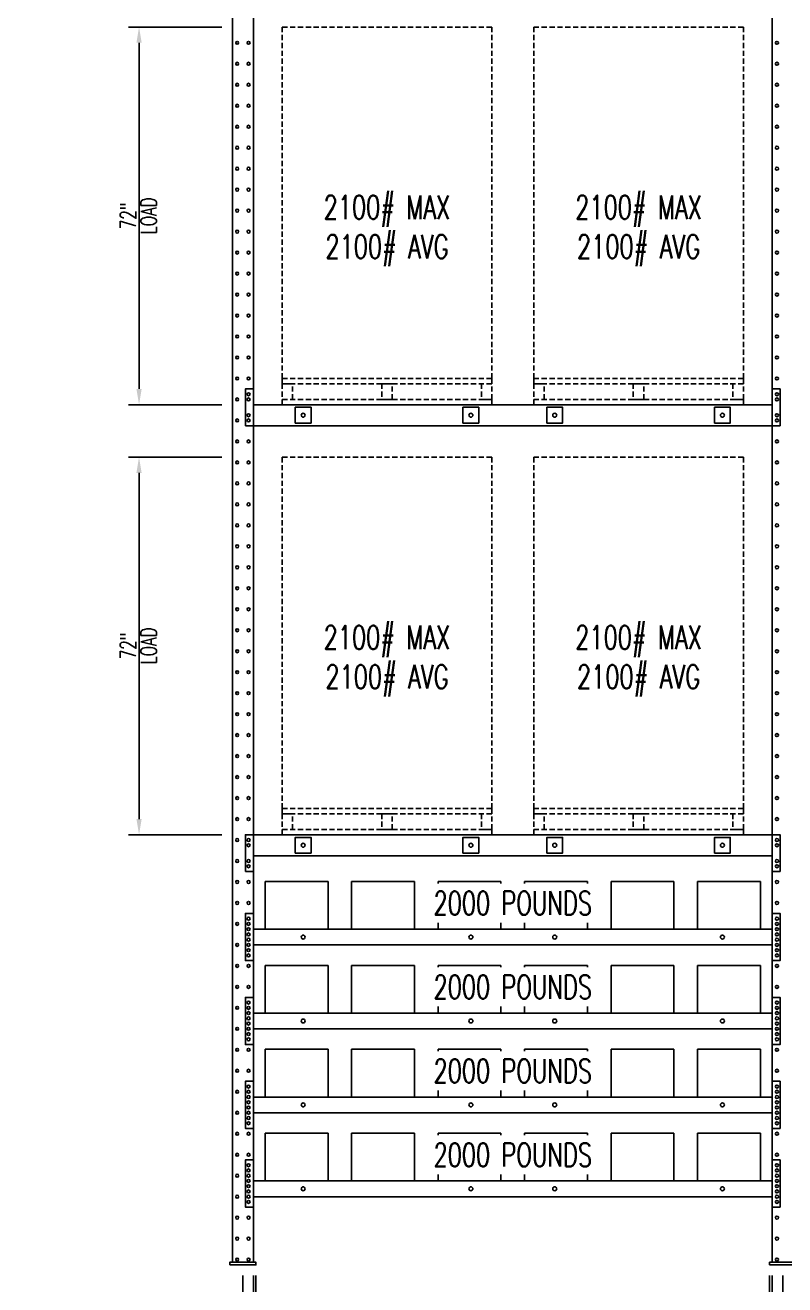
# Model space of a CAD drawing. Extents: x -805 to 239, y -158 to 536.
# Drawn here: x -168.9 to -24, y -3.8 to 236.4 of the extents above; entities that cross this region are included whole.
import ezdxf

# ---------------------------------------------------------------- set-up
doc = ezdxf.new("R2010")
doc.units = 0
doc.header["$LTSCALE"] = 8
doc.header["$MEASUREMENT"] = 0
doc.linetypes.add('HIDDEN2', pattern=[0.1875, 0.125, -0.0625])
doc.layers.get('DEFPOINTS').update_dxf_attribs({"linetype": 'CONTINUOUS'})
for name, color, linetype in [('FDIM', 2, 'CONTINUOUS'), ('RACKDIM', 7, 'CONTINUOUS'), ('RACKLABEL', 7, 'CONTINUOUS'), ('RACKLOAD', 254, 'HIDDEN2'), ('RACKPALLET', 254, 'HIDDEN2'), ('RACKSHELF', 20, 'CONTINUOUS'), ('RACKUPRIGHT', 180, 'CONTINUOUS')]:
    doc.layers.add(name, color=color, linetype=linetype)
doc.styles.add('2thirds', font='romans.shx', dxfattribs={"width": 0.7})
doc.dimstyles.new('2tfrac16', dxfattribs={"dimscale": 32, "dimtxt": 0.0938, "dimasz": 0.0938, "dimexe": 0.0625, "dimexo": 0.0625, "dimgap": 0.01, "dimtad": 1, "dimdec": 4, "dimzin": 1, "dimdsep": 46, "dimlunit": 5, "dimtxsty": '2thirds', "dimcen": 0.0625, "dimclrd": 256, "dimclre": 256, "dimclrt": 256, "dimadec": 0, "dimazin": 0, "dimtfac": 0.75, "dimtdec": 4, "dimtmove": 0, "dimatfit": 0, "dimfxl": 0, "dimtvp": 0.75, "dimfrac": 2, "dimtolj": 1, "dimtzin": 0, "dimarcsym": 0})

# ---------------------------------------------------------------- blocks, each defined once
blk = doc.blocks.new('*D80')
at = {"layer": 'DEFPOINTS', "color": 0}
for p in [(-22.38, 82), (55.62, 82), (-125.38, 0)]:
    blk.add_point(p, dxfattribs=at)
at = {"layer": 'RACKDIM', "lineweight": -2}
blk.add_line((-20.38, 82), (69.55, 82), dxfattribs=at)
at = {"layer": 'RACKDIM', "attachment_point": 5, "style": '2thirds'}
for s, insert, char_height in [('\\A1;82"', (62.74, 84.11), 3.002), ('\\A1;STD-TOP', (62.74, 80.18), 3.0016)]:
    blk.add_mtext(s, dxfattribs=dict(at, insert=insert, char_height=char_height))
blk = doc.blocks.new('*D78')
at = {"layer": 'DEFPOINTS', "color": 0}
for p in [(-125.38, 0), (-21.88, 0), (70.78, 0)]:
    blk.add_point(p, dxfattribs=at)
at = {"layer": 'RACKDIM', "lineweight": -2}
blk.add_line((-19.88, 0), (74, 0), dxfattribs=at)
at = {"layer": 'RACKDIM', "char_height": 3.002, "attachment_point": 5, "style": '2thirds'}
for s, insert in [('\\A1;0"', (72.55, 2.11)), ('\\A1;', (72.55, -1.82))]:
    blk.add_mtext(s, dxfattribs=dict(at, insert=insert))
blk = doc.blocks.new('*D77')
at = {"layer": 'DEFPOINTS', "color": 0}
for p in [(-26.38, 0), (-24.38, 0), (-24.38, -25)]:
    blk.add_point(p, dxfattribs=at)
at = {"layer": 'RACKDIM', "lineweight": -2}
for p, q in [((-26.38, -2), (-26.38, -27)), ((-24.38, -2), (-24.38, -27)), ((-29.38, -25), (-32.38, -25)), ((-26.38, -25), (-24.38, -25)), ((-21.38, -25), (-14.83, -25))]:
    blk.add_line(p, q, dxfattribs=at)
at = {"layer": 'RACKDIM'}
for points in [[(-29.38, -24.5), (-29.38, -25.5), (-26.38, -25)], [(-21.38, -24.5), (-21.38, -25.5), (-24.38, -25)]]:
    blk.add_solid(points, dxfattribs=at)
at = {"layer": 'RACKDIM', "insert": (-16.61, -22.89), "char_height": 3.002, "attachment_point": 5, "style": '2thirds'}
blk.add_mtext('\\A1;2"', dxfattribs=at)
blk = doc.blocks.new('*D76')
at = {"layer": 'DEFPOINTS', "color": 0}
for p in [(-127.38, 0), (-125.38, 0), (-127.38, -25)]:
    blk.add_point(p, dxfattribs=at)
at = {"layer": 'RACKDIM', "lineweight": -2}
for p, q in [((-127.38, -2), (-127.38, -27)), ((-125.38, -2), (-125.38, -27)), ((-130.38, -25), (-136.92, -25)), ((-125.38, -25), (-127.38, -25)), ((-122.38, -25), (-119.38, -25))]:
    blk.add_line(p, q, dxfattribs=at)
at = {"layer": 'RACKDIM'}
for points in [[(-130.38, -24.5), (-130.38, -25.5), (-127.38, -25)], [(-122.38, -24.5), (-122.38, -25.5), (-125.38, -25)]]:
    blk.add_solid(points, dxfattribs=at)
at = {"layer": 'RACKDIM', "insert": (-135.15, -22.89), "char_height": 3.002, "attachment_point": 5, "style": '2thirds'}
blk.add_mtext('\\A1;2"', dxfattribs=at)
blk = doc.blocks.new('*D100')
at = {"layer": 'DEFPOINTS', "color": 0}
for p in [(-147.19, 154), (-129.38, 154), (-129.38, 82)]:
    blk.add_point(p, dxfattribs=at)
at = {"layer": 'RACKDIM', "lineweight": -2}
for p, q in [((-131.38, 154), (-149.19, 154)), ((-147.19, 85), (-147.19, 151)), ((-131.38, 82), (-149.19, 82))]:
    blk.add_line(p, q, dxfattribs=at)
at = {"layer": 'RACKDIM'}
for points in [[(-147.69, 151), (-146.69, 151), (-147.19, 154)], [(-147.69, 85), (-146.69, 85), (-147.19, 82)]]:
    blk.add_solid(points, dxfattribs=at)
at = {"layer": 'RACKDIM', "char_height": 3.002, "attachment_point": 5, "rotation": 89.9998, "style": '2thirds'}
for s, insert in [('\\A1;72"', (-149.3, 118)), ('\\A1;LOAD', (-145.37, 118))]:
    blk.add_mtext(s, dxfattribs=dict(at, insert=insert))
blk = doc.blocks.new('*D104')
at = {"layer": 'DEFPOINTS', "color": 0}
for p in [(-22.38, 164), (55.62, 164), (-125.38, 0)]:
    blk.add_point(p, dxfattribs=at)
at = {"layer": 'RACKDIM', "lineweight": -2}
blk.add_line((-20.38, 164), (68.75, 164), dxfattribs=at)
at = {"layer": 'RACKDIM', "attachment_point": 5, "style": '2thirds'}
for s, insert, char_height in [('\\A1;164"', (62.34, 166.11), 3.002), ('\\A1;INV-BOT', (62.34, 162.18), 3.0016)]:
    blk.add_mtext(s, dxfattribs=dict(at, insert=insert, char_height=char_height))
blk = doc.blocks.new('*D105')
at = {"layer": 'DEFPOINTS', "color": 0}
for p in [(-147.19, 236), (-129.38, 236), (-129.38, 164)]:
    blk.add_point(p, dxfattribs=at)
at = {"layer": 'RACKDIM', "lineweight": -2}
for p, q in [((-131.38, 236), (-149.19, 236)), ((-147.19, 167), (-147.19, 233)), ((-131.38, 164), (-149.19, 164))]:
    blk.add_line(p, q, dxfattribs=at)
at = {"layer": 'RACKDIM'}
for points in [[(-147.69, 233), (-146.69, 233), (-147.19, 236)], [(-147.69, 167), (-146.69, 167), (-147.19, 164)]]:
    blk.add_solid(points, dxfattribs=at)
at = {"layer": 'RACKDIM', "char_height": 3.002, "attachment_point": 5, "rotation": 89.9998, "style": '2thirds'}
for s, insert in [('\\A1;72"', (-149.3, 200)), ('\\A1;LOAD', (-145.37, 200))]:
    blk.add_mtext(s, dxfattribs=dict(at, insert=insert))
blk = doc.blocks.new('*D109')
at = {"layer": 'DEFPOINTS', "color": 0}
for p in [(-22.38, 246), (55.62, 246), (-125.38, 0)]:
    blk.add_point(p, dxfattribs=at)
at = {"layer": 'RACKDIM', "lineweight": -2}
blk.add_line((-20.38, 246), (69.55, 246), dxfattribs=at)
at = {"layer": 'RACKDIM', "attachment_point": 5, "style": '2thirds'}
for s, insert, char_height in [('\\A1;246"', (62.74, 248.11), 3.002), ('\\A1;STD-TOP', (62.74, 244.18), 3.0016)]:
    blk.add_mtext(s, dxfattribs=dict(at, insert=insert, char_height=char_height))
blk = doc.blocks.new('*D114')
at = {"layer": 'DEFPOINTS', "color": 0}
for p in [(-22.38, 328), (55.62, 328), (-125.38, 0)]:
    blk.add_point(p, dxfattribs=at)
at = {"layer": 'RACKDIM', "lineweight": -2}
blk.add_line((-20.38, 328), (68.75, 328), dxfattribs=at)
at = {"layer": 'RACKDIM', "attachment_point": 5, "style": '2thirds'}
for s, insert, char_height in [('\\A1;328"', (62.34, 330.11), 3.002), ('\\A1;INV-BOT', (62.34, 326.18), 3.0016)]:
    blk.add_mtext(s, dxfattribs=dict(at, insert=insert, char_height=char_height))
blk = doc.blocks.new('*D119')
at = {"layer": 'DEFPOINTS', "color": 0}
for p in [(-22.38, 410), (55.62, 410), (-125.38, 0)]:
    blk.add_point(p, dxfattribs=at)
at = {"layer": 'RACKDIM', "lineweight": -2}
blk.add_line((-20.38, 410), (69.55, 410), dxfattribs=at)
at = {"layer": 'RACKDIM', "attachment_point": 5, "style": '2thirds'}
for s, insert, char_height in [('\\A1;410"', (62.74, 412.11), 3.002), ('\\A1;STD-TOP', (62.74, 408.18), 3.0016)]:
    blk.add_mtext(s, dxfattribs=dict(at, insert=insert, char_height=char_height))
blk = doc.blocks.new('*D126')
at = {"layer": 'DEFPOINTS', "color": 0}
for p in [(-153.19, 482), (-129.38, 482), (-125.38, 0)]:
    blk.add_point(p, dxfattribs=at)
at = {"layer": 'RACKDIM', "lineweight": -2}
blk.add_line((-131.38, 482), (-168.92, 482), dxfattribs=at)
at = {"layer": 'RACKDIM', "char_height": 3.002, "attachment_point": 5, "style": '2thirds'}
for s, insert in [('\\A1;482"', (-161.21, 484.11)), ('\\A1;TOP OF\\PTOP LOAD', (-161.21, 477.68))]:
    blk.add_mtext(s, dxfattribs=dict(at, insert=insert))
blk = doc.blocks.new('*D130')
at = {"layer": 'DEFPOINTS', "color": 0}
for p in [(-124.88, 0), (-26.88, 0), (-26.88, -13)]:
    blk.add_point(p, dxfattribs=at)
at = {"layer": 'RACKDIM', "lineweight": -2}
for p, q in [((-124.88, -2), (-124.88, -15)), ((-26.88, -2), (-26.88, -15)), ((-121.88, -13), (-29.88, -13))]:
    blk.add_line(p, q, dxfattribs=at)
at = {"layer": 'RACKDIM'}
for points in [[(-121.88, -12.5), (-121.88, -13.5), (-124.88, -13)], [(-29.88, -12.5), (-29.88, -13.5), (-26.88, -13)]]:
    blk.add_solid(points, dxfattribs=at)
at = {"layer": 'RACKDIM', "char_height": 3.0016, "attachment_point": 5, "style": '2thirds'}
for s, insert in [('\\A1;98"/101"', (-75.88, -10.39)), ('\\A1;BTWN BASEPLATES', (-75.88, -14.82))]:
    blk.add_mtext(s, dxfattribs=dict(at, insert=insert))
blk = doc.blocks.new('*D131')
at = {"layer": 'DEFPOINTS', "color": 0}
for p in [(-125.38, 0), (-26.38, 0), (-26.38, -25)]:
    blk.add_point(p, dxfattribs=at)
at = {"layer": 'RACKDIM', "lineweight": -2}
for p, q in [((-125.38, -2), (-125.38, -27)), ((-26.38, -2), (-26.38, -27)), ((-122.38, -25), (-29.38, -25))]:
    blk.add_line(p, q, dxfattribs=at)
at = {"layer": 'RACKDIM'}
for points in [[(-122.38, -24.5), (-122.38, -25.5), (-125.38, -25)], [(-29.38, -24.5), (-29.38, -25.5), (-26.38, -25)]]:
    blk.add_solid(points, dxfattribs=at)
at = {"layer": 'RACKDIM', "attachment_point": 5, "style": '2thirds'}
for s, insert, char_height in [('\\A1;99"/102"', (-75.88, -22.39), 3.0016), ('\\A1;CLEAR', (-75.88, -26.82), 3.002)]:
    blk.add_mtext(s, dxfattribs=dict(at, insert=insert, char_height=char_height))
blk = doc.blocks.new('*D132')
at = {"layer": 'DEFPOINTS', "color": 0}
for p in [(-127.38, 0), (-24.38, 0), (-24.38, -38.86)]:
    blk.add_point(p, dxfattribs=at)
at = {"layer": 'RACKDIM', "lineweight": -2}
for p, q in [((-127.38, -2), (-127.38, -40.86)), ((-24.38, -2), (-24.38, -40.86)), ((-124.38, -38.86), (-27.38, -38.86))]:
    blk.add_line(p, q, dxfattribs=at)
at = {"layer": 'RACKDIM'}
for points in [[(-124.38, -38.36), (-124.38, -39.36), (-127.38, -38.86)], [(-27.38, -38.36), (-27.38, -39.36), (-24.38, -38.86)]]:
    blk.add_solid(points, dxfattribs=at)
at = {"layer": 'RACKDIM', "attachment_point": 5, "style": '2thirds'}
for s, insert, char_height in [('\\A1;103"/106"', (-75.88, -36.25), 3.0016), ('\\A1;C/C', (-75.88, -41.47), 3.002)]:
    blk.add_mtext(s, dxfattribs=dict(at, insert=insert, char_height=char_height))

msp = doc.modelspace()

# ---------------------------------------------------------------- linework, layer by layer
at = {"layer": 'FDIM'}
for p, q in [((-123.12898, 73.10091), (-111.12898, 73.10091)), ((-123.12898, 63.99894), (-123.12898, 73.10091)), ((-111.12898, 63.99894), (-111.12898, 73.10091)), ((-106.62898, 73.10091), (-94.62898, 73.10091)), ((-106.62898, 63.99894), (-106.62898, 73.10091)), ((-94.62898, 63.99894), (-94.62898, 73.10091)), ((-90.12898, 72.72886), (-90.12898, 73.10091)), ((-90.12898, 73.10091), (-78.12898, 73.10091)), ((-78.12898, 72.72886), (-78.12898, 73.10091)), ((-73.62898, 72.72886), (-73.62898, 73.10091)), ((-61.62898, 73.10091), (-73.62898, 73.10091)), ((-61.62898, 72.72886), (-61.62898, 73.10091)), ((-57.12898, 63.99894), (-57.12898, 73.10091)), ((-45.12898, 73.10091), (-57.12898, 73.10091)), ((-45.12898, 63.99894), (-45.12898, 73.10091)), ((-40.62898, 63.99894), (-40.62898, 73.10091)), ((-28.62898, 73.10091), (-40.62898, 73.10091)), ((-28.62898, 63.99894), (-28.62898, 73.10091)), ((-90.12898, 63.99894), (-90.12898, 65.22886)), ((-78.12898, 63.99894), (-78.12898, 65.22886)), ((-73.62898, 63.99894), (-73.62898, 65.22886)), ((-61.62898, 63.99894), (-61.62898, 65.22886)), ((-123.12898, 47.99894), (-123.12898, 57.10091)), ((-123.12898, 57.10091), (-111.12898, 57.10091)), ((-111.12898, 47.99894), (-111.12898, 57.10091)), ((-106.62898, 47.99894), (-106.62898, 57.10091)), ((-106.62898, 57.10091), (-94.62898, 57.10091)), ((-94.62898, 47.99894), (-94.62898, 57.10091)), ((-90.12898, 56.72886), (-90.12898, 57.10091)), ((-90.12898, 57.10091), (-78.12898, 57.10091)), ((-78.12898, 56.72886), (-78.12898, 57.10091)), ((-73.62898, 56.72886), (-73.62898, 57.10091)), ((-61.62898, 57.10091), (-73.62898, 57.10091)), ((-61.62898, 56.72886), (-61.62898, 57.10091)), ((-45.12898, 57.10091), (-57.12898, 57.10091)), ((-57.12898, 47.99894), (-57.12898, 57.10091)), ((-45.12898, 47.99894), (-45.12898, 57.10091)), ((-28.62898, 57.10091), (-40.62898, 57.10091)), ((-40.62898, 47.99894), (-40.62898, 57.10091)), ((-28.62898, 47.99894), (-28.62898, 57.10091)), ((-90.12898, 47.99894), (-90.12898, 49.22886)), ((-78.12898, 47.99894), (-78.12898, 49.22886)), ((-73.62898, 47.99894), (-73.62898, 49.22886)), ((-61.62898, 47.99894), (-61.62898, 49.22886)), ((-123.12898, 41.10091), (-111.12898, 41.10091)), ((-123.12898, 31.99894), (-123.12898, 41.10091)), ((-111.12898, 31.99894), (-111.12898, 41.10091)), ((-106.62898, 41.10091), (-94.62898, 41.10091)), ((-106.62898, 31.99894), (-106.62898, 41.10091)), ((-94.62898, 31.99894), (-94.62898, 41.10091)), ((-90.12898, 40.72886), (-90.12898, 41.10091)), ((-90.12898, 41.10091), (-78.12898, 41.10091)), ((-78.12898, 40.72886), (-78.12898, 41.10091)), ((-73.62898, 40.72886), (-73.62898, 41.10091)), ((-61.62898, 41.10091), (-73.62898, 41.10091)), ((-61.62898, 40.72886), (-61.62898, 41.10091)), ((-57.12898, 31.99894), (-57.12898, 41.10091)), ((-45.12898, 41.10091), (-57.12898, 41.10091)), ((-45.12898, 31.99894), (-45.12898, 41.10091)), ((-40.62898, 31.99894), (-40.62898, 41.10091)), ((-28.62898, 41.10091), (-40.62898, 41.10091)), ((-28.62898, 31.99894), (-28.62898, 41.10091)), ((-90.12898, 31.99894), (-90.12898, 33.22886)), ((-78.12898, 31.99894), (-78.12898, 33.22886)), ((-73.62898, 31.99894), (-73.62898, 33.22886)), ((-61.62898, 31.99894), (-61.62898, 33.22886)), ((-123.12898, 25.10091), (-111.12898, 25.10091)), ((-123.12898, 15.99894), (-123.12898, 25.10091)), ((-111.12898, 15.99894), (-111.12898, 25.10091)), ((-106.62898, 25.10091), (-94.62898, 25.10091)), ((-106.62898, 15.99894), (-106.62898, 25.10091)), ((-94.62898, 15.99894), (-94.62898, 25.10091)), ((-90.12898, 24.72886), (-90.12898, 25.10091)), ((-90.12898, 25.10091), (-78.12898, 25.10091)), ((-78.12898, 24.72886), (-78.12898, 25.10091)), ((-73.62898, 24.72886), (-73.62898, 25.10091)), ((-61.62898, 25.10091), (-73.62898, 25.10091)), ((-61.62898, 24.72886), (-61.62898, 25.10091)), ((-57.12898, 15.99894), (-57.12898, 25.10091)), ((-45.12898, 25.10091), (-57.12898, 25.10091)), ((-45.12898, 15.99894), (-45.12898, 25.10091)), ((-40.62898, 15.99894), (-40.62898, 25.10091)), ((-28.62898, 25.10091), (-40.62898, 25.10091)), ((-28.62898, 15.99894), (-28.62898, 25.10091)), ((-90.12898, 15.99894), (-90.12898, 17.22886)), ((-78.12898, 15.99894), (-78.12898, 17.22886)), ((-73.62898, 15.99894), (-73.62898, 17.22886)), ((-61.62898, 15.99894), (-61.62898, 17.22886))]:
    msp.add_line(p, q, dxfattribs=at)
at = {"layer": 'RACKLOAD'}
for points in [[(-119.87898, 169), (-79.87898, 169), (-79.87898, 236), (-119.87898, 236), (-119.87898, 169)], [(-71.87898, 169), (-31.87898, 169), (-31.87898, 236), (-71.87898, 236), (-71.87898, 169)], [(-119.87898, 87), (-79.87898, 87), (-79.87898, 154), (-119.87898, 154), (-119.87898, 87)], [(-71.87898, 87), (-31.87898, 87), (-31.87898, 154), (-71.87898, 154), (-71.87898, 87)]]:
    msp.add_lwpolyline(points, dxfattribs=at)
at = {"layer": 'RACKPALLET'}
for points in [[(-119.87898, 168), (-79.87898, 168), (-79.87898, 169), (-119.87898, 169), (-119.87898, 168)], [(-71.87898, 168), (-31.87898, 168), (-31.87898, 169), (-71.87898, 169), (-71.87898, 168)], [(-119.87898, 165), (-117.87898, 165), (-117.87898, 168), (-119.87898, 168), (-119.87898, 165)], [(-100.87898, 165), (-98.87898, 165), (-98.87898, 168), (-100.87898, 168), (-100.87898, 165)], [(-81.87898, 165), (-79.87898, 165), (-79.87898, 168), (-81.87898, 168), (-81.87898, 165)], [(-71.87898, 165), (-69.87898, 165), (-69.87898, 168), (-71.87898, 168), (-71.87898, 165)], [(-52.87898, 165), (-50.87898, 165), (-50.87898, 168), (-52.87898, 168), (-52.87898, 165)], [(-33.87898, 165), (-31.87898, 165), (-31.87898, 168), (-33.87898, 168), (-33.87898, 165)], [(-119.87898, 164), (-79.87898, 164), (-79.87898, 165), (-119.87898, 165), (-119.87898, 164)], [(-71.87898, 164), (-31.87898, 164), (-31.87898, 165), (-71.87898, 165), (-71.87898, 164)], [(-119.87898, 86), (-79.87898, 86), (-79.87898, 87), (-119.87898, 87), (-119.87898, 86)], [(-71.87898, 86), (-31.87898, 86), (-31.87898, 87), (-71.87898, 87), (-71.87898, 86)], [(-119.87898, 83), (-117.87898, 83), (-117.87898, 86), (-119.87898, 86), (-119.87898, 83)], [(-100.87898, 83), (-98.87898, 83), (-98.87898, 86), (-100.87898, 86), (-100.87898, 83)], [(-81.87898, 83), (-79.87898, 83), (-79.87898, 86), (-81.87898, 86), (-81.87898, 83)], [(-71.87898, 83), (-69.87898, 83), (-69.87898, 86), (-71.87898, 86), (-71.87898, 83)], [(-52.87898, 83), (-50.87898, 83), (-50.87898, 86), (-52.87898, 86), (-52.87898, 83)], [(-33.87898, 83), (-31.87898, 83), (-31.87898, 86), (-33.87898, 86), (-33.87898, 83)], [(-119.87898, 82), (-79.87898, 82), (-79.87898, 83), (-119.87898, 83), (-119.87898, 82)], [(-71.87898, 82), (-31.87898, 82), (-31.87898, 83), (-71.87898, 83), (-71.87898, 82)]]:
    msp.add_lwpolyline(points, dxfattribs=at)
at = {"layer": 'RACKSHELF'}
for p, q in [((-125.37898, 63.99894), (-125.37898, 59.99894)), ((-26.37898, 63.99894), (-125.37898, 63.99894)), ((-26.37898, 59.99894), (-26.37898, 63.99894)), ((-125.37898, 60.99894), (-26.37898, 60.99894)), ((-26.37898, 47.99894), (-125.37898, 47.99894)), ((-125.37898, 47.99894), (-125.37898, 43.99894)), ((-26.37898, 43.99894), (-26.37898, 47.99894)), ((-125.37898, 44.99894), (-26.37898, 44.99894)), ((-26.37898, 31.99894), (-125.37898, 31.99894)), ((-125.37898, 31.99894), (-125.37898, 27.99894)), ((-26.37898, 27.99894), (-26.37898, 31.99894)), ((-125.37898, 28.99894), (-26.37898, 28.99894)), ((-125.37898, 16.99894), (-125.37898, 12.99894)), ((-26.37898, 12.99894), (-26.37898, 16.99894)), ((-26.37898, 15.99894), (-125.37898, 15.99894)), ((-125.37898, 12.99894), (-26.37898, 12.99894))]:
    msp.add_line(p, q, dxfattribs=at)
for points in [[(-126.87898, 160), (-125.37898, 160), (-125.37898, 167), (-126.87898, 167), (-126.87898, 160)], [(-26.37898, 160), (-24.87898, 160), (-24.87898, 167), (-26.37898, 167), (-26.37898, 160)], [(-125.37898, 160), (-26.37898, 160), (-26.37898, 164), (-125.37898, 164), (-125.37898, 160)], [(-117.37898, 160.5), (-114.37898, 160.5), (-114.37898, 163.5), (-117.37898, 163.5), (-117.37898, 160.5)], [(-85.37898, 160.5), (-82.37898, 160.5), (-82.37898, 163.5), (-85.37898, 163.5), (-85.37898, 160.5)], [(-69.37898, 160.5), (-66.37898, 160.5), (-66.37898, 163.5), (-69.37898, 163.5), (-69.37898, 160.5)], [(-37.37898, 160.5), (-34.37898, 160.5), (-34.37898, 163.5), (-37.37898, 163.5), (-37.37898, 160.5)], [(-126.87898, 75), (-125.37898, 75), (-125.37898, 82), (-126.87898, 82), (-126.87898, 75)], [(-125.37898, 78), (-26.37898, 78), (-26.37898, 82), (-125.37898, 82), (-125.37898, 78)], [(-26.37898, 75), (-24.87898, 75), (-24.87898, 82), (-26.37898, 82), (-26.37898, 75)], [(-117.37898, 78.5), (-114.37898, 78.5), (-114.37898, 81.5), (-117.37898, 81.5), (-117.37898, 78.5)], [(-85.37898, 78.5), (-82.37898, 78.5), (-82.37898, 81.5), (-85.37898, 81.5), (-85.37898, 78.5)], [(-69.37898, 78.5), (-66.37898, 78.5), (-66.37898, 81.5), (-69.37898, 81.5), (-69.37898, 78.5)], [(-37.37898, 78.5), (-34.37898, 78.5), (-34.37898, 81.5), (-37.37898, 81.5), (-37.37898, 78.5)], [(-125.37898, 57.99894), (-126.87898, 57.99894), (-126.87898, 66.99894), (-125.37898, 66.99894), (-125.37898, 57.99894)], [(-26.37898, 57.99894), (-24.87898, 57.99894), (-24.87898, 66.99894), (-26.37898, 66.99894), (-26.37898, 57.99894)], [(-125.37898, 41.99894), (-126.87898, 41.99894), (-126.87898, 50.99894), (-125.37898, 50.99894), (-125.37898, 41.99894)], [(-26.37898, 41.99894), (-24.87898, 41.99894), (-24.87898, 50.99894), (-26.37898, 50.99894), (-26.37898, 41.99894)], [(-125.37898, 25.99894), (-126.87898, 25.99894), (-126.87898, 34.99894), (-125.37898, 34.99894), (-125.37898, 25.99894)], [(-26.37898, 25.99894), (-24.87898, 25.99894), (-24.87898, 34.99894), (-26.37898, 34.99894), (-26.37898, 25.99894)], [(-125.37898, 10.99894), (-126.87898, 10.99894), (-126.87898, 19.99894), (-125.37898, 19.99894), (-125.37898, 10.99894)], [(-26.37898, 10.99894), (-24.87898, 10.99894), (-24.87898, 19.99894), (-26.37898, 19.99894), (-26.37898, 10.99894)]]:
    msp.add_lwpolyline(points, dxfattribs=at)
for centre, radius in [((-126.28523, 166), 0.28125), ((-25.47273, 166), 0.28125), ((-126.28523, 165), 0.28125), ((-25.47273, 165), 0.28125), ((-126.28523, 162), 0.28125), ((-126.28523, 161), 0.28125), ((-115.87898, 162), 0.375), ((-83.87898, 162), 0.375), ((-67.87898, 162), 0.375), ((-35.87898, 162), 0.375), ((-25.47273, 162), 0.28125), ((-25.47273, 161), 0.28125), ((-126.28523, 81), 0.28125), ((-126.28523, 80), 0.28125), ((-115.87898, 80), 0.375), ((-83.87898, 80), 0.375), ((-67.87898, 80), 0.375), ((-35.87898, 80), 0.375), ((-25.47273, 81), 0.28125), ((-25.47273, 80), 0.28125), ((-126.28523, 77), 0.28125), ((-25.47273, 77), 0.28125), ((-126.28523, 76), 0.28125), ((-25.47273, 76), 0.28125), ((-126.28523, 65.99894), 0.28125), ((-126.28523, 64.99894), 0.28125), ((-25.47273, 65.99894), 0.28125), ((-25.47273, 64.99894), 0.28125), ((-126.28523, 63.99894), 0.28125), ((-126.28523, 62.99894), 0.28125), ((-115.87898, 62.49894), 0.375), ((-83.87898, 62.49894), 0.375), ((-67.87898, 62.49894), 0.375), ((-35.87898, 62.49894), 0.375), ((-25.47273, 63.99894), 0.28125), ((-25.47273, 62.99894), 0.28125), ((-126.28523, 61.99894), 0.28125), ((-126.28523, 60.99894), 0.28125), ((-126.28523, 59.99894), 0.28125), ((-25.47273, 61.99894), 0.28125), ((-25.47273, 60.99894), 0.28125), ((-25.47273, 59.99894), 0.28125), ((-126.28523, 58.99894), 0.28125), ((-25.47273, 58.99894), 0.28125), ((-126.28523, 49.99894), 0.28125), ((-126.28523, 48.99894), 0.28125), ((-126.28523, 47.99894), 0.28125), ((-25.47273, 49.99894), 0.28125), ((-25.47273, 48.99894), 0.28125), ((-25.47273, 47.99894), 0.28125), ((-126.28523, 46.99894), 0.28125), ((-126.28523, 45.99894), 0.28125), ((-115.87898, 46.49894), 0.375), ((-83.87898, 46.49894), 0.375), ((-67.87898, 46.49894), 0.375), ((-35.87898, 46.49894), 0.375), ((-25.47273, 46.99894), 0.28125), ((-25.47273, 45.99894), 0.28125), ((-126.28523, 44.99894), 0.28125), ((-126.28523, 43.99894), 0.28125), ((-126.28523, 42.99894), 0.28125), ((-25.47273, 44.99894), 0.28125), ((-25.47273, 43.99894), 0.28125), ((-25.47273, 42.99894), 0.28125), ((-126.28523, 33.99894), 0.28125), ((-25.47273, 33.99894), 0.28125), ((-126.28523, 32.99894), 0.28125), ((-126.28523, 31.99894), 0.28125), ((-126.28523, 30.99894), 0.28125), ((-25.47273, 32.99894), 0.28125), ((-25.47273, 31.99894), 0.28125), ((-25.47273, 30.99894), 0.28125), ((-126.28523, 29.99894), 0.28125), ((-126.28523, 28.99894), 0.28125), ((-115.87898, 30.49894), 0.375), ((-83.87898, 30.49894), 0.375), ((-67.87898, 30.49894), 0.375), ((-35.87898, 30.49894), 0.375), ((-25.47273, 29.99894), 0.28125), ((-25.47273, 28.99894), 0.28125), ((-126.28523, 27.99894), 0.28125), ((-126.28523, 26.99894), 0.28125), ((-25.47273, 27.99894), 0.28125), ((-25.47273, 26.99894), 0.28125), ((-126.28523, 18.99894), 0.28125), ((-25.47273, 18.99894), 0.28125), ((-126.28523, 17.99894), 0.28125), ((-126.28523, 16.99894), 0.28125), ((-25.47273, 17.99894), 0.28125), ((-25.47273, 16.99894), 0.28125), ((-126.28523, 15.99894), 0.28125), ((-126.28523, 14.99894), 0.28125), ((-115.87898, 14.49894), 0.375), ((-83.87898, 14.49894), 0.375), ((-67.87898, 14.49894), 0.375), ((-35.87898, 14.49894), 0.375), ((-25.47273, 15.99894), 0.28125), ((-25.47273, 14.99894), 0.28125), ((-126.28523, 13.99894), 0.28125), ((-126.28523, 12.99894), 0.28125), ((-126.28523, 11.99894), 0.28125), ((-25.47273, 13.99894), 0.28125), ((-25.47273, 12.99894), 0.28125), ((-25.47273, 11.99894), 0.28125)]:
    msp.add_circle(centre, radius, dxfattribs=at)
at = {"layer": 'RACKUPRIGHT'}
for points in [[(-129.37898, 0.5), (-125.37898, 0.5), (-125.37898, 410), (-129.37898, 410), (-129.37898, 0.5)], [(-26.37898, 0.5), (-22.37898, 0.5), (-22.37898, 410), (-26.37898, 410), (-26.37898, 0.5)], [(-129.87898, 0), (-124.87898, 0), (-124.87898, 0.5), (-129.87898, 0.5), (-129.87898, 0)], [(-26.87898, 0), (-21.87898, 0), (-21.87898, 0.5), (-26.87898, 0.5), (-26.87898, 0)]]:
    msp.add_lwpolyline(points, dxfattribs=at)
for centre in [(-128.47273, 233), (-126.28523, 233), (-25.47273, 233), (-128.47273, 229), (-126.28523, 229), (-25.47273, 229), (-128.47273, 225), (-126.28523, 225), (-25.47273, 225), (-128.47273, 221), (-126.28523, 221), (-25.47273, 221), (-128.47273, 217), (-126.28523, 217), (-25.47273, 217), (-128.47273, 213), (-126.28523, 213), (-25.47273, 213), (-128.47273, 209), (-126.28523, 209), (-25.47273, 209), (-128.47273, 205), (-126.28523, 205), (-25.47273, 205), (-128.47273, 201), (-126.28523, 201), (-25.47273, 201), (-128.47273, 197), (-126.28523, 197), (-25.47273, 197), (-128.47273, 193), (-126.28523, 193), (-25.47273, 193), (-128.47273, 189), (-126.28523, 189), (-25.47273, 189), (-128.47273, 185), (-126.28523, 185), (-25.47273, 185), (-128.47273, 181), (-126.28523, 181), (-25.47273, 181), (-128.47273, 177), (-126.28523, 177), (-25.47273, 177), (-128.47273, 173), (-126.28523, 173), (-25.47273, 173), (-128.47273, 169), (-126.28523, 169), (-25.47273, 169), (-128.47273, 165), (-126.28523, 165), (-25.47273, 165), (-128.47273, 161), (-126.28523, 161), (-25.47273, 161), (-128.47273, 157), (-126.28523, 157), (-25.47273, 157), (-128.47273, 153), (-126.28523, 153), (-25.47273, 153), (-128.47273, 149), (-126.28523, 149), (-25.47273, 149), (-128.47273, 145), (-126.28523, 145), (-25.47273, 145), (-128.47273, 141), (-126.28523, 141), (-25.47273, 141), (-128.47273, 137), (-126.28523, 137), (-25.47273, 137), (-128.47273, 133), (-126.28523, 133), (-25.47273, 133), (-128.47273, 129), (-126.28523, 129), (-25.47273, 129), (-128.47273, 125), (-126.28523, 125), (-25.47273, 125), (-128.47273, 121), (-126.28523, 121), (-25.47273, 121), (-128.47273, 117), (-126.28523, 117), (-25.47273, 117), (-128.47273, 113), (-126.28523, 113), (-25.47273, 113), (-128.47273, 109), (-126.28523, 109), (-25.47273, 109), (-128.47273, 105), (-126.28523, 105), (-25.47273, 105), (-128.47273, 101), (-126.28523, 101), (-25.47273, 101), (-128.47273, 97), (-126.28523, 97), (-25.47273, 97), (-128.47273, 93), (-126.28523, 93), (-25.47273, 93), (-128.47273, 89), (-126.28523, 89), (-25.47273, 89), (-128.47273, 85), (-126.28523, 85), (-25.47273, 85), (-128.47273, 81), (-126.28523, 81), (-25.47273, 81), (-128.47273, 77), (-126.28523, 77), (-25.47273, 77), (-128.47273, 73), (-126.28523, 73), (-25.47273, 73), (-128.47273, 69), (-126.28523, 69), (-25.47273, 69), (-128.47273, 65), (-126.28523, 65), (-25.47273, 65), (-128.47273, 61), (-126.28523, 61), (-25.47273, 61), (-128.47273, 57), (-126.28523, 57), (-25.47273, 57), (-128.47273, 53), (-126.28523, 53), (-25.47273, 53), (-128.47273, 49), (-126.28523, 49), (-25.47273, 49), (-128.47273, 45), (-126.28523, 45), (-25.47273, 45), (-128.47273, 41), (-126.28523, 41), (-25.47273, 41), (-128.47273, 37), (-126.28523, 37), (-25.47273, 37), (-128.47273, 33), (-126.28523, 33), (-25.47273, 33), (-128.47273, 29), (-126.28523, 29), (-25.47273, 29), (-128.47273, 25), (-126.28523, 25), (-25.47273, 25), (-128.47273, 21), (-126.28523, 21), (-25.47273, 21), (-128.47273, 17), (-126.28523, 17), (-25.47273, 17), (-128.47273, 13), (-126.28523, 13), (-25.47273, 13), (-128.47273, 9), (-126.28523, 9), (-25.47273, 9), (-128.47273, 5), (-126.28523, 5), (-25.47273, 5), (-128.47273, 1), (-126.28523, 1), (-25.47273, 1)]:
    msp.add_circle(centre, 0.28125, dxfattribs=at)

# ---------------------------------------------------------------- texts
at = {"layer": 'RACKLABEL', "char_height": 4.5, "width": 100, "attachment_point": 5, "style": '2thirds'}
for insert in [(-75.87898, 68.97886), (-75.87898, 52.97886), (-75.87898, 36.97886), (-75.87898, 20.97886)]:
    msp.add_mtext('2000 POUNDS', dxfattribs=dict(at, insert=insert))
at = {"layer": 'RACKLOAD', "char_height": 4.5, "width": 40, "attachment_point": 5, "style": '2thirds'}
for insert in [(-99.87898, 197.14286), (-51.87898, 197.14286), (-99.87898, 115.14286), (-51.87898, 115.14286)]:
    msp.add_mtext('2100# MAX 2100# AVG', dxfattribs=dict(at, insert=insert))

# ---------------------------------------------------------------- dimensions: what is measured, and where the dimension line sits
at = {"layer": 'RACKDIM'}
for feature_location, offset, origin, text, picture, middle in [((-129.37898, 482), (-23.8106, 0), (-125.37898, 0), '<>\\XTOP OF\\PTOP LOAD', '*D126', (-161.21369, 482)), ((-22.37898, 410), (78, 0), (-125.37898, 0), '<>\\XSTD-TOP', '*D119', (62.74464, 410)), ((-22.37898, 328), (78, 0), (-125.37898, 0), '<>\\XINV-BOT', '*D114', (62.34443, 328)), ((-22.37898, 246), (78, 0), (-125.37898, 0), '<>\\XSTD-TOP', '*D109', (62.74464, 246)), ((-22.37898, 164), (78, 0), (-125.37898, 0), '<>\\XINV-BOT', '*D104', (62.34443, 164)), ((-22.37898, 82), (78, 0), (-125.37898, 0), '<>\\XSTD-TOP', '*D80', (62.74464, 82)), ((-21.8789823388, -0.0000000001), (92.6570365203, 0), (-125.3789823388, -0.0000000001), '<>\\X   ', '*D78', (72.5488275148, -0.0000000001))]:
    dim = msp.add_ordinate_dim(feature_location=feature_location, offset=offset, dtype=0, origin=origin, text=text, dimstyle='2tfrac16', override={"dimpost": '"'}, dxfattribs=at)
    dim.commit()
    dim.dimension.update_dxf_attribs({"geometry": picture, "text_midpoint": middle})
for base, p1, p2, picture, middle in [((-147.18932, 236.00007), (-129.37898, 164), (-129.37898, 236), '*D105', (-147.18945, 200.00007)), ((-147.18932, 154.00007), (-129.37898, 82), (-129.37898, 154), '*D100', (-147.18945, 118.00007))]:
    dim = msp.add_linear_dim(base=base, p1=p1, p2=p2, angle=269.9997895, text='<>\\XLOAD', dimstyle='2tfrac16', override={"dimpost": '"'}, dxfattribs=at)
    dim.commit()
    dim.dimension.update_dxf_attribs({"geometry": picture, "text_midpoint": middle})
for base, p1, p2, picture, middle in [((-127.37898, -24.99541), (-125.37898, 0), (-127.37898, 0), '*D76', (-135.15296, -22.88874)), ((-24.37898, -24.99541), (-26.37898, 0), (-24.37898, 0), '*D77', (-16.60501, -22.88874))]:
    dim = msp.add_linear_dim(base=base, p1=p1, p2=p2, dimstyle='2tfrac16', override={"dimpost": '"'}, dxfattribs=at)
    dim.commit()
    dim.dimension.update_dxf_attribs({"geometry": picture, "text_midpoint": middle})
for base, p1, p2, text, picture, middle in [((-24.37898, -38.85974), (-127.37898, 0), (-24.37898, 0), '<>/106"\\XC/C', '*D132', (-75.87898, -38.85974)), ((-26.37898, -24.99541), (-125.37898, 0), (-26.37898, 0), '<>/102"\\XCLEAR', '*D131', (-75.87898, -24.99541)), ((-26.87898, -12.99873), (-124.87898, 0), (-26.87898, 0), '<>/101"\\XBTWN BASEPLATES', '*D130', (-75.87898, -12.99873))]:
    dim = msp.add_linear_dim(base=base, p1=p1, p2=p2, text=text, dimstyle='2tfrac16', override={"dimpost": '"'}, dxfattribs=at)
    dim.commit()
    dim.dimension.update_dxf_attribs({"geometry": picture, "text_midpoint": middle})

doc.saveas('drawing.dxf')
